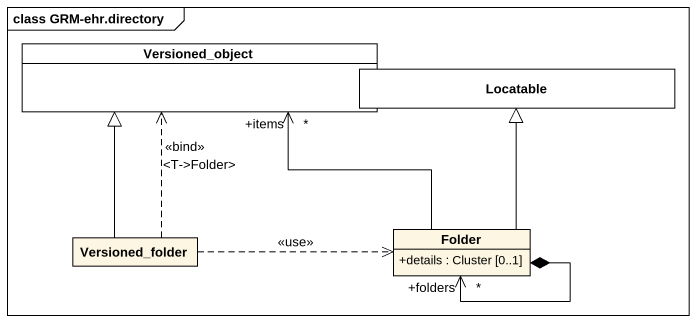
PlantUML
@startuml
mainframe class GRM-ehr.directory
hide circle
hide empty members
skinparam classAttributeIconSize 0
class Versioned_object #FFFFFF
class Locatable #FFFFFF
class Versioned_folder
class "Folder" as Folder_ {
  +details : Cluster [0..1]
}
Versioned_object "+items\n*" <-- Folder_
Versioned_folder .up.> Versioned_object : <<bind>>\n<T->Folder>
Versioned_folder -up-|> Versioned_object
Versioned_folder .right.> Folder_ : <<use>>
Folder_ -up-|> Locatable
Folder_ *--> "+folders\n*" Folder_
@enduml
